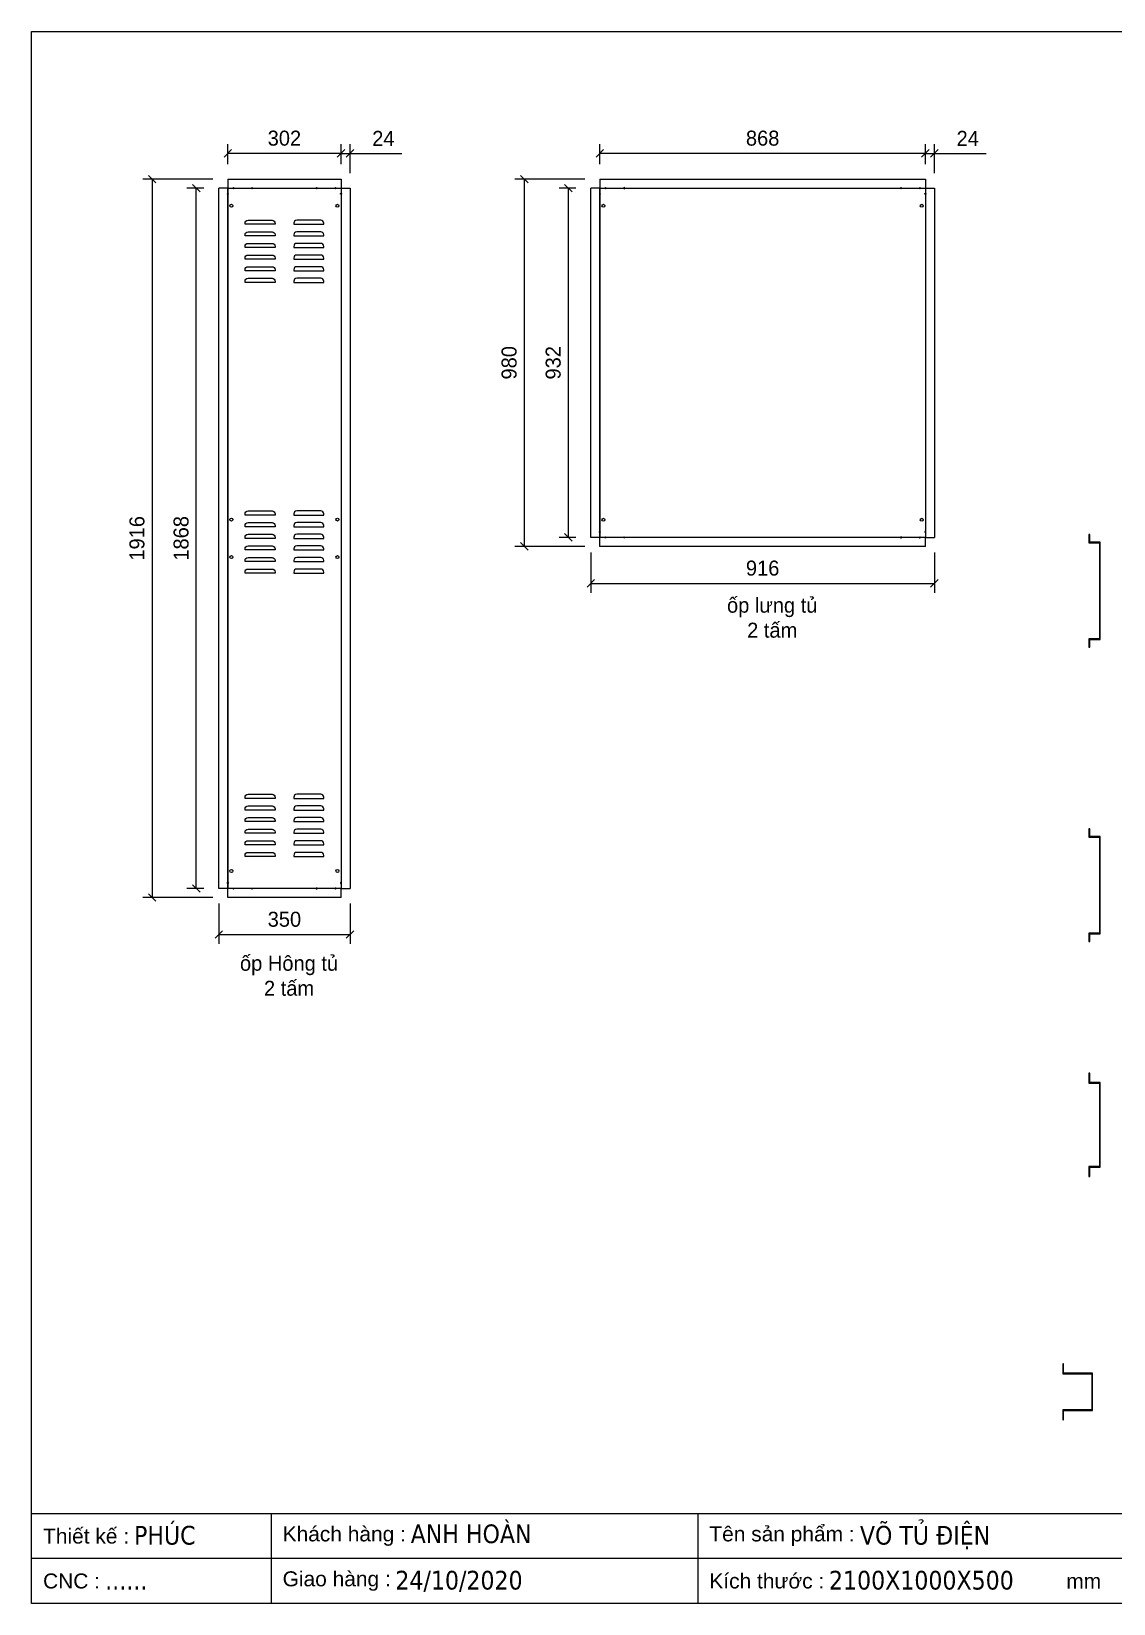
# Model space of a CAD drawing. Header units: millimetres. Extents: x 0 to 5930, y 0 to 4193.
# Drawn here: x 0 to 2886, y 0 to 4193 of the extents above; entities that cross this region are included whole.
import ezdxf
from ezdxf.enums import TextEntityAlignment as Align

# ---------------------------------------------------------------- set-up
doc = ezdxf.new("R2010")
doc.units = ezdxf.units.MM
for name, color, linetype in [('CNC', 7, 'Continuous'), ('CO', 1, 'Continuous'), ('DIM', 253, 'Continuous')]:
    doc.layers.add(name, color=color, linetype=linetype)
doc.styles.add('Arial', font='arial.ttf')
doc.styles.add('Tahoma (Input Text)', font='tahoma.ttf')
doc.dimstyles.new('Dim-40', dxfattribs={"dimtxt": 40, "dimasz": 20, "dimexe": 25, "dimexo": 40, "dimgap": 20, "dimtad": 1, "dimdec": 0, "dimtxsty": 'Standard', "dimblk": 'OBLIQUE', "dimcen": 15, "dimclrd": 5, "dimclre": 5, "dimclrt": 3, "dimazin": 3, "dimtfac": 1, "dimtdec": 0, "dimtmove": 0, "dimatfit": 3, "dimldrblk": 'ARCHTICK', "dimlwd": 9, "dimlwe": 9})

# ---------------------------------------------------------------- blocks, each defined once
blk = doc.blocks.new('*D1')
at = {"color": 0, "linetype": 'ByBlock', "lineweight": -2}
for p, q in [((815.6, 3857.4), (835.6, 3877.4)), ((859.6, 3877.4), (839.6, 3857.4))]:
    blk.add_line(p, q, dxfattribs=at)
at = {"layer": 'Defpoints', "color": 0, "transparency": 16777216}
for p in [(849.6, 3867.4), (825.6, 3798.8), (849.6, 3774.8)]:
    blk.add_point(p, dxfattribs=at)
at = {"layer": 'DIM', "color": 5, "lineweight": 9, "transparency": 16777216}
for p, q in [((825.6, 3867.4), (805.6, 3867.4)), ((825.6, 3838.8), (825.6, 3892.4)), ((825.6, 3867.4), (849.6, 3867.4)), ((849.6, 3814.8), (849.6, 3892.4)), ((849.6, 3867.4), (987.5, 3867.4))]:
    blk.add_line(p, q, dxfattribs=at)
at = {"layer": 'DIM', "color": 3, "transparency": 16777216, "insert": (938.5, 3907.5), "char_height": 40, "attachment_point": 5}
blk.add_mtext('24', dxfattribs=at)
blk = doc.blocks.new('_ArchTick')
at = {"color": 0, "const_width": 0.15}
blk.add_lwpolyline([(-0.5, -0.5), (0.5, 0.5)], dxfattribs=at)
blk = doc.blocks.new('_Oblique')
at = {"color": 0, "linetype": 'ByBlock', "lineweight": -2}
blk.add_line((-0.5, -0.5), (0.5, 0.5), dxfattribs=at)
blk = doc.blocks.new('*D2')
at = {"color": 0, "linetype": 'ByBlock', "lineweight": -2}
for p, q in [((533.6, 3877.4), (513.6, 3857.4)), ((815.6, 3857.4), (835.6, 3877.4))]:
    blk.add_line(p, q, dxfattribs=at)
at = {"layer": 'Defpoints', "color": 0, "transparency": 16777216}
for p in [(523.6, 3867.4), (523.6, 3798.8), (825.6, 3798.8)]:
    blk.add_point(p, dxfattribs=at)
at = {"layer": 'DIM', "color": 5, "lineweight": 9, "transparency": 16777216}
for p, q in [((523.6, 3838.8), (523.6, 3892.4)), ((825.6, 3867.4), (523.6, 3867.4)), ((825.6, 3838.8), (825.6, 3892.4))]:
    blk.add_line(p, q, dxfattribs=at)
at = {"layer": 'DIM', "color": 3, "transparency": 16777216, "insert": (674.6, 3907.8), "char_height": 40, "attachment_point": 5}
blk.add_mtext('302', dxfattribs=at)
blk = doc.blocks.new('*D3')
at = {"color": 0, "linetype": 'ByBlock', "lineweight": -2}
for p, q in [((332.1, 3788.8), (312.1, 3808.8)), ((312.1, 1892.8), (332.1, 1872.8))]:
    blk.add_line(p, q, dxfattribs=at)
at = {"layer": 'Defpoints', "color": 0, "transparency": 16777216}
for p in [(523.6, 3798.8), (322.1, 1882.8), (523.6, 1882.8)]:
    blk.add_point(p, dxfattribs=at)
at = {"layer": 'DIM', "color": 5, "lineweight": 9, "transparency": 16777216}
for p, q in [((483.6, 3798.8), (297.1, 3798.8)), ((322.1, 3798.8), (322.1, 1882.8)), ((483.6, 1882.8), (297.1, 1882.8))]:
    blk.add_line(p, q, dxfattribs=at)
at = {"layer": 'DIM', "color": 3, "transparency": 16777216, "insert": (281.6, 2840.8), "char_height": 40, "attachment_point": 5, "rotation": 90}
blk.add_mtext('1916', dxfattribs=at)
blk = doc.blocks.new('*D4')
at = {"color": 0, "linetype": 'ByBlock', "lineweight": -2}
for p, q in [((449.6, 3764.8), (429.6, 3784.8)), ((429.6, 1916.8), (449.6, 1896.8))]:
    blk.add_line(p, q, dxfattribs=at)
at = {"layer": 'Defpoints', "color": 0, "transparency": 16777216}
for p in [(439.6, 3774.8), (499.6, 3774.8), (499.6, 1906.8)]:
    blk.add_point(p, dxfattribs=at)
at = {"layer": 'DIM', "color": 5, "lineweight": 9, "transparency": 16777216}
for p, q in [((459.6, 3774.8), (414.6, 3774.8)), ((439.6, 1906.8), (439.6, 3774.8)), ((459.6, 1906.8), (414.6, 1906.8))]:
    blk.add_line(p, q, dxfattribs=at)
at = {"layer": 'DIM', "color": 3, "transparency": 16777216, "insert": (399.2, 2840.8), "char_height": 40, "attachment_point": 5, "rotation": 90}
blk.add_mtext('1868', dxfattribs=at)
blk = doc.blocks.new('*D5')
at = {"color": 0, "linetype": 'ByBlock', "lineweight": -2}
for p, q in [((509.6, 1794.3), (489.6, 1774.3)), ((839.6, 1774.3), (859.6, 1794.3))]:
    blk.add_line(p, q, dxfattribs=at)
at = {"layer": 'Defpoints', "color": 0, "transparency": 16777216}
for p in [(499.6, 1906.8), (849.6, 1906.8), (849.6, 1784.3)]:
    blk.add_point(p, dxfattribs=at)
at = {"layer": 'DIM', "color": 5, "lineweight": 9, "transparency": 16777216}
for p, q in [((499.6, 1866.8), (499.6, 1759.3)), ((849.6, 1866.8), (849.6, 1759.3)), ((499.6, 1784.3), (849.6, 1784.3))]:
    blk.add_line(p, q, dxfattribs=at)
at = {"layer": 'DIM', "color": 3, "transparency": 16777216, "insert": (674.6, 1824.7), "char_height": 40, "attachment_point": 5}
blk.add_mtext('350', dxfattribs=at)
blk = doc.blocks.new('f3daunguoc')
at = {"layer": 'CNC', "color": 2, "lineweight": -3}
blk.add_circle((0, 0), 1.5, dxfattribs=at)
blk = doc.blocks.new('*D6')
at = {"color": 0, "linetype": 'ByBlock', "lineweight": -2}
for p, q in [((2374, 3857.4), (2394, 3877.4)), ((2418, 3877.4), (2398, 3857.4))]:
    blk.add_line(p, q, dxfattribs=at)
at = {"layer": 'Defpoints', "color": 0, "transparency": 16777216}
for p in [(2408, 3867.4), (2384, 3798.8), (2408, 3774.8)]:
    blk.add_point(p, dxfattribs=at)
at = {"layer": 'DIM', "color": 5, "lineweight": 9, "transparency": 16777216}
for p, q in [((2384, 3867.4), (2364, 3867.4)), ((2384, 3838.8), (2384, 3892.4)), ((2384, 3867.4), (2408, 3867.4)), ((2408, 3814.8), (2408, 3892.4)), ((2408, 3867.4), (2545.8, 3867.4))]:
    blk.add_line(p, q, dxfattribs=at)
at = {"layer": 'DIM', "color": 3, "transparency": 16777216, "insert": (2496.9, 3907.5), "char_height": 40, "attachment_point": 5}
blk.add_mtext('24', dxfattribs=at)
blk = doc.blocks.new('*D7')
at = {"color": 0, "linetype": 'ByBlock', "lineweight": -2}
for p, q in [((1526, 3877.4), (1506, 3857.4)), ((2374, 3857.4), (2394, 3877.4))]:
    blk.add_line(p, q, dxfattribs=at)
at = {"layer": 'Defpoints', "color": 0, "transparency": 16777216}
for p in [(1516, 3867.4), (1516, 3798.8), (2384, 3798.8)]:
    blk.add_point(p, dxfattribs=at)
at = {"layer": 'DIM', "color": 5, "lineweight": 9, "transparency": 16777216}
for p, q in [((1516, 3838.8), (1516, 3892.4)), ((2384, 3867.4), (1516, 3867.4)), ((2384, 3838.8), (2384, 3892.4))]:
    blk.add_line(p, q, dxfattribs=at)
at = {"layer": 'DIM', "color": 3, "transparency": 16777216, "insert": (1950, 3907.8), "char_height": 40, "attachment_point": 5}
blk.add_mtext('868', dxfattribs=at)
blk = doc.blocks.new('*D8')
at = {"color": 0, "linetype": 'ByBlock', "lineweight": -2}
for p, q in [((1324.4, 3788.8), (1304.4, 3808.8)), ((1304.4, 2829.3), (1324.4, 2809.3))]:
    blk.add_line(p, q, dxfattribs=at)
at = {"layer": 'Defpoints', "color": 0, "transparency": 16777216}
for p in [(1516, 3798.8), (1314.4, 2819.3), (1516, 2819.3)]:
    blk.add_point(p, dxfattribs=at)
at = {"layer": 'DIM', "color": 5, "lineweight": 9, "transparency": 16777216}
for p, q in [((1476, 3798.8), (1289.4, 3798.8)), ((1314.4, 3798.8), (1314.4, 2819.3)), ((1476, 2819.3), (1289.4, 2819.3))]:
    blk.add_line(p, q, dxfattribs=at)
at = {"layer": 'DIM', "color": 3, "transparency": 16777216, "insert": (1274, 3309), "char_height": 40, "attachment_point": 5, "rotation": 90}
blk.add_mtext('980', dxfattribs=at)
blk = doc.blocks.new('*D9')
at = {"color": 0, "linetype": 'ByBlock', "lineweight": -2}
for p, q in [((1442, 3764.8), (1422, 3784.8)), ((1422, 2853.3), (1442, 2833.3))]:
    blk.add_line(p, q, dxfattribs=at)
at = {"layer": 'Defpoints', "color": 0, "transparency": 16777216}
for p in [(1432, 3774.8), (1492, 3774.8), (1492, 2843.3)]:
    blk.add_point(p, dxfattribs=at)
at = {"layer": 'DIM', "color": 5, "lineweight": 9, "transparency": 16777216}
for p, q in [((1452, 3774.8), (1407, 3774.8)), ((1432, 2843.3), (1432, 3774.8)), ((1452, 2843.3), (1407, 2843.3))]:
    blk.add_line(p, q, dxfattribs=at)
at = {"layer": 'DIM', "color": 3, "transparency": 16777216, "insert": (1391.6, 3309), "char_height": 40, "attachment_point": 5, "rotation": 90}
blk.add_mtext('932', dxfattribs=at)
blk = doc.blocks.new('*D10')
at = {"color": 0, "linetype": 'ByBlock', "lineweight": -2}
for p, q in [((1502, 2730.8), (1482, 2710.8)), ((2398, 2710.8), (2418, 2730.8))]:
    blk.add_line(p, q, dxfattribs=at)
at = {"layer": 'Defpoints', "color": 0, "transparency": 16777216}
for p in [(1492, 2843.3), (2408, 2843.3), (2408, 2720.8)]:
    blk.add_point(p, dxfattribs=at)
at = {"layer": 'DIM', "color": 5, "lineweight": 9, "transparency": 16777216}
for p, q in [((1492, 2803.3), (1492, 2695.8)), ((2408, 2803.3), (2408, 2695.8)), ((1492, 2720.8), (2408, 2720.8))]:
    blk.add_line(p, q, dxfattribs=at)
at = {"layer": 'DIM', "color": 3, "transparency": 16777216, "insert": (1950, 2761.2), "char_height": 40, "attachment_point": 5}
blk.add_mtext('916', dxfattribs=at)
blk = doc.blocks.new('khungtenAsean2')
at = {"color": 7}
for p, q in [((2970, -1980), (0, -1980)), ((320, -1980), (320, -2100)), ((890, -1980), (890, -2100)), ((2020, -2040), (0, -2040))]:
    blk.add_line(p, q, dxfattribs=at)
blk.add_lwpolyline([(0, 0), (2970, 0), (2970, -2100), (0, -2100)], close=True, dxfattribs=at)
at = {"color": 2, "char_height": 20, "width": 917.634, "attachment_point": 4, "style": 'Arial'}
for s, insert in [('  Tên sản phẩm :', (890, -2010)), ('  Thiết kế :', (0, -2010)), ('  Khách hàng :', (320, -2010)), ('  Giao hàng :', (320, -2070)), ('  CNC :', (0, -2070)), ('  Kích thước :', (890, -2070)), ('mm', (1382.3, -2070))]:
    blk.add_mtext(s, dxfattribs=dict(at, insert=insert))
at = {"color": 1, "style": 'Tahoma (Input Text)', "flags": 8}
for tag, p in [('#03', (506.6, -2019.3)), ('#01', (137.1, -2021.3)), ('#05', (1106.6, -2021.3)), ('#07', (1834.7, -2021.3)), ('#09', (2146.7, -2021.3)), ('#02', (98.5, -2081.3)), ('#04', (486.1, -2081.3)), ('#06', (1065.3, -2081.3)), ('#08', (1817.4, -2081.3)), ('#10', (2146.7, -2081.3))]:
    blk.add_attdef(tag, p, '', height=25, dxfattribs=at)
blk.add_attdef('#11', text='', height=25, dxfattribs=at).set_placement((2915, -2067.3), align=Align.CENTER)

msp = doc.modelspace()

# ---------------------------------------------------------------- linework, layer by layer
at = {"color": 7}
for p, q in [((523.6, 3774.8), (523.6, 1906.8)), ((825.6, 3774.8), (825.6, 1906.8)), ((1516, 3774.8), (1516, 2843.3)), ((2384, 3774.8), (2384, 2843.3))]:
    msp.add_line(p, q, dxfattribs=at)
at = {"color": 2}
for points in [[(523.6, 3798.8), (523.6, 3774.8), (499.6, 3774.8)], [(825.6, 3798.8), (825.6, 3774.8), (849.6, 3774.8)], [(1516, 3798.8), (1516, 3774.8), (1492, 3774.8)], [(2384, 3798.8), (2384, 3774.8), (2408, 3774.8)], [(1516, 2819.3), (1516, 2843.3), (1492, 2843.3)], [(2384, 2819.3), (2384, 2843.3), (2408, 2843.3)], [(523.6, 1882.8), (523.6, 1906.8), (499.6, 1906.8)], [(825.6, 1882.8), (825.6, 1906.8), (849.6, 1906.8)]]:
    msp.add_lwpolyline(points, dxfattribs=at)
at = {"color": 7}
for points in [[(499.6, 1906.8), (499.6, 3774.8)], [(523.6, 3798.8), (825.6, 3798.8)], [(849.6, 3774.8), (849.6, 1906.8)], [(1492, 2843.3), (1492, 3774.8)], [(1516, 3798.8), (2384, 3798.8)], [(2408, 3774.8), (2408, 2843.3)], [(2384, 2819.3), (1516, 2819.3)], [(825.6, 1882.8), (523.6, 1882.8)]]:
    msp.add_lwpolyline(points, dxfattribs=at)
for points in [[(523.6, 3774.8), (825.6, 3774.8), (825.6, 1906.8), (523.6, 1906.8)], [(1516, 3774.8), (2384, 3774.8), (2384, 2843.3), (1516, 2843.3)]]:
    msp.add_lwpolyline(points, close=True, dxfattribs=at)
at = {"color": 2}
for points in [[(577.6, 3689.3), (641.6, 3689.3, -0.414214), (649.6, 3681.3), (649.6, 3678.3), (569.6, 3678.3), (569.6, 3681.3, -0.414214)], [(577.6, 3658.3), (641.6, 3658.3, -0.414214), (649.6, 3650.3), (649.6, 3647.3), (569.6, 3647.3), (569.6, 3650.3, -0.414214)], [(771.6, 3689.3), (707.6, 3689.3, 0.414214), (699.6, 3681.3), (699.6, 3678.3), (779.6, 3678.3), (779.6, 3681.3, 0.414214)], [(771.6, 3658.3), (707.6, 3658.3, 0.414214), (699.6, 3650.3), (699.6, 3647.3), (779.6, 3647.3), (779.6, 3650.3, 0.414214)], [(577.6, 3627.3), (641.6, 3627.3, -0.414214), (649.6, 3619.3), (649.6, 3616.3), (569.6, 3616.3), (569.6, 3619.3, -0.414214)], [(771.6, 3627.3), (707.6, 3627.3, 0.414214), (699.6, 3619.3), (699.6, 3616.3), (779.6, 3616.3), (779.6, 3619.3, 0.414214)], [(577.6, 3596.3), (641.6, 3596.3, -0.414214), (649.6, 3588.3), (649.6, 3585.3), (569.6, 3585.3), (569.6, 3588.3, -0.414214)], [(577.6, 3565.3), (641.6, 3565.3, -0.414214), (649.6, 3557.3), (649.6, 3554.3), (569.6, 3554.3), (569.6, 3557.3, -0.414214)], [(771.6, 3596.3), (707.6, 3596.3, 0.414214), (699.6, 3588.3), (699.6, 3585.3), (779.6, 3585.3), (779.6, 3588.3, 0.414214)], [(771.6, 3565.3), (707.6, 3565.3, 0.414214), (699.6, 3557.3), (699.6, 3554.3), (779.6, 3554.3), (779.6, 3557.3, 0.414214)], [(577.6, 3534.3), (641.6, 3534.3, -0.414214), (649.6, 3526.3), (649.6, 3523.3), (569.6, 3523.3), (569.6, 3526.3, -0.414214)], [(771.6, 3534.3), (707.6, 3534.3, 0.414214), (699.6, 3526.3), (699.6, 3523.3), (779.6, 3523.3), (779.6, 3526.3, 0.414214)], [(577.6, 2913.8), (641.6, 2913.8, -0.414214), (649.6, 2905.8), (649.6, 2902.8), (569.6, 2902.8), (569.6, 2905.8, -0.414214)], [(771.6, 2913.8), (707.6, 2913.8, 0.414214), (699.6, 2905.8), (699.6, 2902.8), (779.6, 2902.8), (779.6, 2905.8, 0.414214)], [(577.6, 2882.8), (641.6, 2882.8, -0.414214), (649.6, 2874.8), (649.6, 2871.8), (569.6, 2871.8), (569.6, 2874.8, -0.414214)], [(577.6, 2851.8), (641.6, 2851.8, -0.414214), (649.6, 2843.8), (649.6, 2840.8), (569.6, 2840.8), (569.6, 2843.8, -0.414214)], [(771.6, 2882.8), (707.6, 2882.8, 0.414214), (699.6, 2874.8), (699.6, 2871.8), (779.6, 2871.8), (779.6, 2874.8, 0.414214)], [(771.6, 2851.8), (707.6, 2851.8, 0.414214), (699.6, 2843.8), (699.6, 2840.8), (779.6, 2840.8), (779.6, 2843.8, 0.414214)], [(577.6, 2820.8), (641.6, 2820.8, -0.414214), (649.6, 2812.8), (649.6, 2809.8), (569.6, 2809.8), (569.6, 2812.8, -0.414214)], [(771.6, 2820.8), (707.6, 2820.8, 0.414214), (699.6, 2812.8), (699.6, 2809.8), (779.6, 2809.8), (779.6, 2812.8, 0.414214)], [(577.6, 2789.8), (641.6, 2789.8, -0.414214), (649.6, 2781.8), (649.6, 2778.8), (569.6, 2778.8), (569.6, 2781.8, -0.414214)], [(771.6, 2789.8), (707.6, 2789.8, 0.414214), (699.6, 2781.8), (699.6, 2778.8), (779.6, 2778.8), (779.6, 2781.8, 0.414214)], [(577.6, 2758.8), (641.6, 2758.8, -0.414214), (649.6, 2750.8), (649.6, 2747.8), (569.6, 2747.8), (569.6, 2750.8, -0.414214)], [(771.6, 2758.8), (707.6, 2758.8, 0.414214), (699.6, 2750.8), (699.6, 2747.8), (779.6, 2747.8), (779.6, 2750.8, 0.414214)], [(577.6, 2158.3), (641.6, 2158.3, -0.414214), (649.6, 2150.3), (649.6, 2147.3), (569.6, 2147.3), (569.6, 2150.3, -0.414214)], [(771.6, 2158.3), (707.6, 2158.3, 0.414214), (699.6, 2150.3), (699.6, 2147.3), (779.6, 2147.3), (779.6, 2150.3, 0.414214)], [(577.6, 2127.3), (641.6, 2127.3, -0.414214), (649.6, 2119.3), (649.6, 2116.3), (569.6, 2116.3), (569.6, 2119.3, -0.414214)], [(771.6, 2127.3), (707.6, 2127.3, 0.414214), (699.6, 2119.3), (699.6, 2116.3), (779.6, 2116.3), (779.6, 2119.3, 0.414214)], [(577.6, 2096.3), (641.6, 2096.3, -0.414214), (649.6, 2088.3), (649.6, 2085.3), (569.6, 2085.3), (569.6, 2088.3, -0.414214)], [(577.6, 2065.3), (641.6, 2065.3, -0.414214), (649.6, 2057.3), (649.6, 2054.3), (569.6, 2054.3), (569.6, 2057.3, -0.414214)], [(771.6, 2096.3), (707.6, 2096.3, 0.414214), (699.6, 2088.3), (699.6, 2085.3), (779.6, 2085.3), (779.6, 2088.3, 0.414214)], [(771.6, 2065.3), (707.6, 2065.3, 0.414214), (699.6, 2057.3), (699.6, 2054.3), (779.6, 2054.3), (779.6, 2057.3, 0.414214)], [(577.6, 2034.3), (641.6, 2034.3, -0.414214), (649.6, 2026.3), (649.6, 2023.3), (569.6, 2023.3), (569.6, 2026.3, -0.414214)], [(771.6, 2034.3), (707.6, 2034.3, 0.414214), (699.6, 2026.3), (699.6, 2023.3), (779.6, 2023.3), (779.6, 2026.3, 0.414214)], [(577.6, 2003.3), (641.6, 2003.3, -0.414214), (649.6, 1995.3), (649.6, 1992.3), (569.6, 1992.3), (569.6, 1995.3, -0.414214)], [(771.6, 2003.3), (707.6, 2003.3, 0.414214), (699.6, 1995.3), (699.6, 1992.3), (779.6, 1992.3), (779.6, 1995.3, 0.414214)]]:
    msp.add_lwpolyline(points, format="xyb", close=True, dxfattribs=at)
for centre in [(533.1, 3727.8), (816.1, 3727.8), (1525.5, 3727.8), (2374.5, 3727.8), (533.1, 2890.8), (816.1, 2890.8), (1525.5, 2890.3), (2374.5, 2890.3), (533.1, 2790.8), (816.1, 2790.8), (533.1, 1953.8), (816.1, 1953.8)]:
    msp.add_circle(centre, 4, dxfattribs=at)
at = {"layer": 'CO', "linetype": 'Continuous'}
for points in [[(2850.3, 2829.8, 0.414214), (2849.3, 2830.8), (2822.3, 2830.8), (2822.3, 2850.8), (2820.3, 2850.8), (2820.3, 2828.8), (2848.3, 2828.8), (2848.3, 2572.8), (2820.3, 2572.8), (2820.3, 2550.8), (2822.3, 2550.8), (2822.3, 2570.8), (2849.3, 2570.8, 0.414214), (2850.3, 2571.8)], [(2850.3, 2044.7, 0.414214), (2849.3, 2045.7), (2822.3, 2045.7), (2822.3, 2065.7), (2820.3, 2065.7), (2820.3, 2043.7), (2848.3, 2043.7), (2848.3, 1787.7), (2820.3, 1787.7), (2820.3, 1765.7), (2822.3, 1765.7), (2822.3, 1785.7), (2849.3, 1785.7, 0.414214), (2850.3, 1786.7)], [(2850.3, 1388.7, 0.414214), (2849.3, 1389.7), (2822.3, 1389.7), (2822.3, 1414.7), (2820.3, 1414.7), (2820.3, 1387.7), (2848.3, 1387.7), (2848.3, 1165.7), (2820.3, 1165.7), (2820.3, 1138.7), (2822.3, 1138.7), (2822.3, 1163.7), (2849.3, 1163.7, 0.414214), (2850.3, 1164.7)], [(2829.5, 613.7, 0.414214), (2828.5, 614.7), (2752.5, 614.7), (2752.5, 639.7), (2750.5, 639.7), (2750.5, 612.7), (2827.5, 612.7), (2827.5, 516.7), (2750.5, 516.7), (2750.5, 489.7), (2752.5, 489.7), (2752.5, 514.7), (2828.5, 514.7, 0.414214), (2829.5, 515.7)]]:
    msp.add_lwpolyline(points, format="xyb", close=True, dxfattribs=at)

# ---------------------------------------------------------------- block references
at = {"color": 7}
ref = msp.add_blockref('khungtenAsean2', (0, 4192.7), dxfattribs=dict(at, xscale=1.996500000008381, yscale=1.996500000008381, zscale=1.996500000008381))
ref.add_attrib('#06', '2100X1000X500', (2126.9, 37.4), dxfattribs={"color": 1, "height": 49.913, "style": 'Tahoma (Input Text)'})
ref.add_attrib('#05', 'VÕ TỦ ĐIỆN', (2209.4, 157.2), dxfattribs={"color": 1, "height": 49.91, "style": 'Tahoma (Input Text)'})
ref.add_attrib('#04', '24/10/2020', (970.5, 37.4), dxfattribs={"color": 1, "height": 49.91, "style": 'Tahoma (Input Text)'})
ref.add_attrib('#03', 'ANH HOÀN', (1011.4, 161.1), dxfattribs={"color": 1, "height": 49.91, "style": 'Tahoma (Input Text)'})
ref.add_attrib('#02', '......', (196.6, 37.4), dxfattribs={"color": 1, "height": 49.91, "style": 'Tahoma (Input Text)'})
ref.add_attrib('#01', 'PHÚC', (273.6, 157.2), dxfattribs={"color": 1, "height": 49.91, "style": 'Tahoma (Input Text)'})
at = {"lineweight": -3, "xscale": -1, "rotation": 180}
for p in [(538.6, 3774.8), (588.6, 3774.8), (1531, 3774.8), (1581, 3774.8), (523.6, 3759.8), (1516, 3759.8)]:
    msp.add_blockref('f3daunguoc', p, dxfattribs=at)
at = {"lineweight": -3, "rotation": 180}
for p in [(760.6, 3774.8), (810.6, 3774.8), (2319, 3774.8), (2369, 3774.8), (825.6, 3759.8), (2384, 3759.8)]:
    msp.add_blockref('f3daunguoc', p, dxfattribs=at)
at = {"lineweight": -3}
for p in [(1516, 2858.3), (1531, 2843.3), (1581, 2843.3), (523.6, 1921.8), (538.6, 1906.8), (588.6, 1906.8)]:
    msp.add_blockref('f3daunguoc', p, dxfattribs=at)
at = {"lineweight": -3, "xscale": -1}
for p in [(2384, 2858.3), (2319, 2843.3), (2369, 2843.3), (760.6, 1906.8), (810.6, 1906.8), (825.6, 1921.8)]:
    msp.add_blockref('f3daunguoc', p, dxfattribs=at)

# ---------------------------------------------------------------- texts
at = {"color": 2, "char_height": 40, "width": 775, "attachment_point": 5}
for s, insert in [('ốp lưng tủ \\P2 tấm', (1975.5, 2628.9)), ('ốp Hông tủ \\P2 tấm', (687, 1674))]:
    msp.add_mtext(s, dxfattribs=dict(at, insert=insert))

# ---------------------------------------------------------------- dimensions: what is measured, and where the dimension line sits
at = {"layer": 'DIM', "color": 2}
for base, p1, p2, picture, middle in [((523.6, 3867.4), (825.6, 3798.8), (523.6, 3798.8), '*D2', (674.6, 3907.8)), ((849.6, 3867.4), (825.6, 3798.8), (849.6, 3774.8), '*D1', (938.5, 3907.5)), ((1516, 3867.4), (2384, 3798.8), (1516, 3798.8), '*D7', (1950, 3907.8)), ((2408, 3867.4), (2384, 3798.8), (2408, 3774.8), '*D6', (2496.9, 3907.5)), ((2408, 2720.8), (1492, 2843.3), (2408, 2843.3), '*D10', (1950, 2761.2)), ((849.6, 1784.3), (499.6, 1906.8), (849.6, 1906.8), '*D5', (674.6, 1824.7))]:
    dim = msp.add_linear_dim(base=base, p1=p1, p2=p2, dimstyle='Dim-40', dxfattribs=at)
    dim.commit()
    dim.dimension.update_dxf_attribs({"geometry": picture, "text_midpoint": middle})
for base, p1, p2, picture, middle in [((322.1, 1882.8), (523.6, 3798.8), (523.6, 1882.8), '*D3', (322.1, 2840.8)), ((439.6, 3774.8), (499.6, 1906.8), (499.6, 3774.8), '*D4', (439.6, 2840.8)), ((1314.4393192, 2819.2584664), (1516.0059986, 3798.7584664), (1516.0059986, 2819.2584664), '*D8', (1314.4393192, 3309.0084664)), ((1432.0107779, 3774.7584664), (1492.0059986, 2843.2584664), (1492.0059986, 3774.7584664), '*D9', (1432.0107779, 3309.0084664))]:
    dim = msp.add_linear_dim(base=base, p1=p1, p2=p2, angle=90, dimstyle='Dim-40', dxfattribs=at)
    dim.commit()
    dim.dimension.update_dxf_attribs({"geometry": picture, "text_midpoint": middle, "dimtype": 160})

doc.saveas('drawing.dxf')
